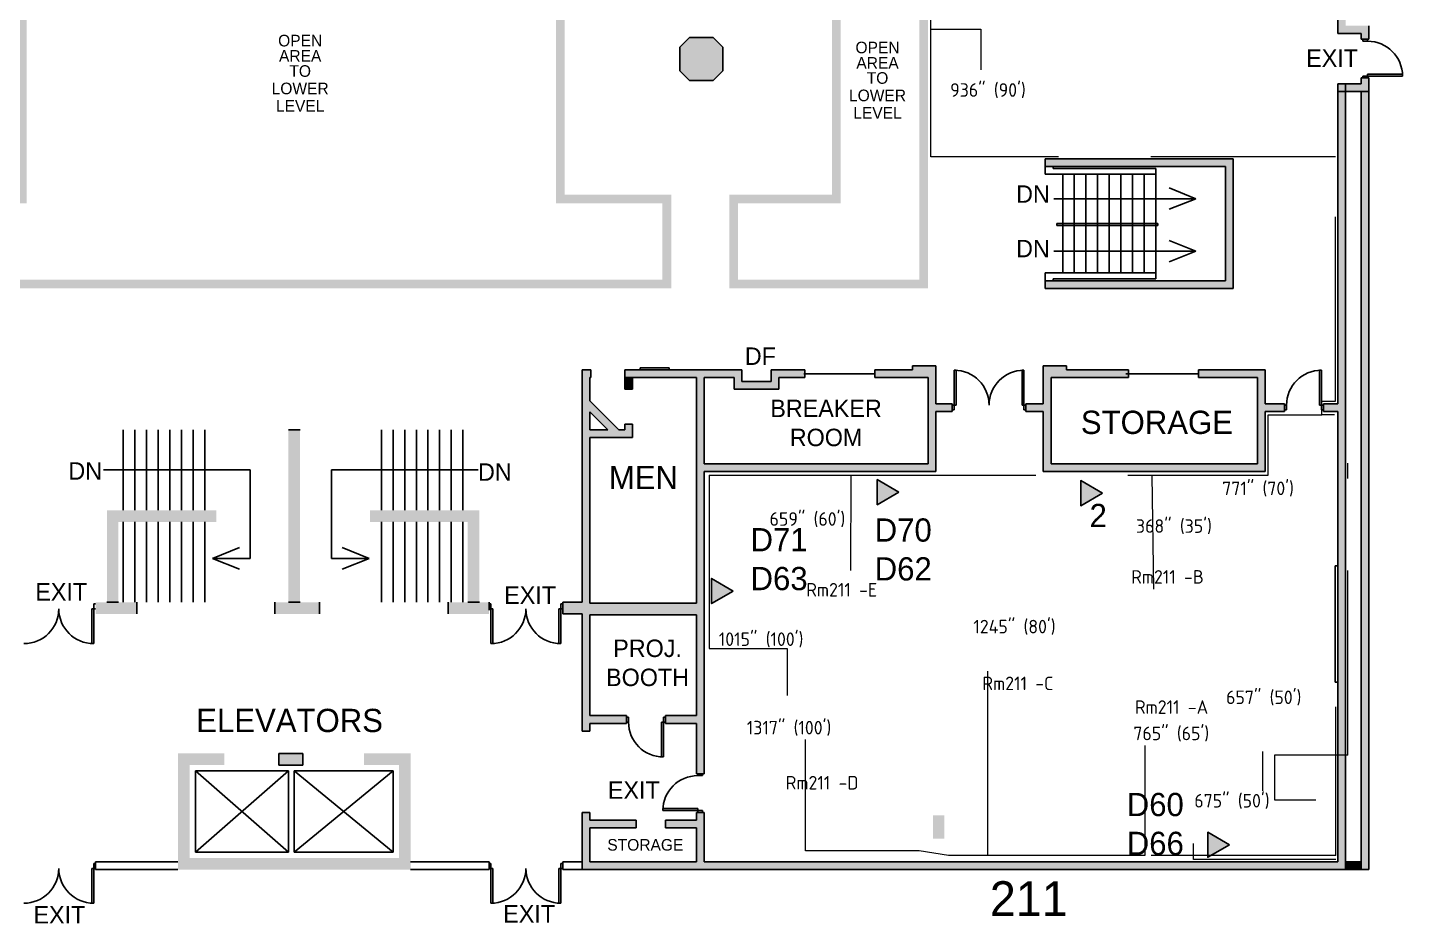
# Model space of a CAD drawing. Header units: inches. Extents: x 2884 to 5593, y 3202 to 5211.
# Drawn here: x 4174 to 5593, y 3205 to 4130 of the extents above; entities that cross this region are included whole.
import ezdxf
from ezdxf.enums import TextEntityAlignment as Align

# ---------------------------------------------------------------- set-up
doc = ezdxf.new("R2010")
doc.units = ezdxf.units.IN
doc.header["$LTSCALE"] = 100
doc.header["$MEASUREMENT"] = 0
doc.linetypes.add('DASHEDTINY', pattern=[2.8575, 1.905, -0.9525])
doc.layers.add('AP_Name', color=176, linetype='CONTINUOUS', lineweight=18, true_color=0x000080)
doc.layers.add('Wire_Run', color=200, linetype='DASHEDTINY', lineweight=13, true_color=0xaa00ff)
for name, color, linetype, lineweight in [('bldg_doors', 7, 'CONTINUOUS', 25), ('bldg_text', 94, 'CONTINUOUS', 25), ('bldg_wallint', 7, 'CONTINUOUS', 25), ('bldg_wallintsol', 7, 'CONTINUOUS', 25), ('data_jack', 120, 'CONTINUOUS', 25), ('LENGTH', 4, 'CONTINUOUS', 18)]:
    doc.layers.add(name, color=color, linetype=linetype, lineweight=lineweight)
doc.layers.add('bldg_stairs', color=9, linetype='CONTINUOUS')
doc.styles.add('bldgtx18', font='bldgtx18')
doc.styles.add('bldgtx24', font='bldgtx24')
doc.styles.add('bldgtx36', font='bldgtx36')
doc.styles.add('bldgtx48', font='bldgtx48')
doc.styles.add('iso3098', font='iso3098')

msp = doc.modelspace()

# ---------------------------------------------------------------- hatches: boundary and pattern name
at = {"layer": 'bldg_wallintsol'}
for points in [[(5526.4, 4468.3), (5511.4, 4468.3), (5511.4, 4459.8), (5526.4, 4459.8), (5526.4, 4123.6), (5550.4, 4123.6), (5550.4, 4117.6), (5558.4, 4117.6), (5558.4, 4131.6), (5534.4, 4131.6), (5534.4, 4892.3), (5112.4, 4892.3), (5112.4, 4884.3), (5222.4, 4884.3), (5230.4, 4884.3), (5526.4, 4884.3)], [(4881.6, 4119.4), (4857.3, 4119.4), (4847.3, 4109.4), (4847.3, 4085.1), (4857.3, 4075.1), (4881.6, 4075.1), (4891.6, 4085.1), (4891.6, 4109.4)], [(5534.4, 3260.3), (5534.4, 4063.6), (5526.4, 4063.6), (5526.4, 3741.3), (5511.4, 3741.3), (5511.4, 3733.3), (5526.4, 3733.3), (5526.4, 3268.3), (4872.4, 3268.3), (4872.4, 3319.3), (4864.4, 3319.3), (4864.4, 3311.3), (4832.4, 3311.3), (4832.4, 3303.3), (4864.4, 3303.3), (4864.4, 3268.3), (4754.4, 3268.3), (4754.4, 3303.3), (4802.4, 3303.3), (4802.4, 3311.3), (4754.4, 3311.3), (4754.4, 3319.3), (4746.4, 3319.3), (4746.4, 3260.3)], [(5550.4, 3260.3), (5558.4, 3260.3), (5558.4, 4063.6), (5550.4, 4063.6)], [(5410.4, 3868.3), (5232.4, 3868.3), (5224.4, 3868.3), (5224.4, 3860.3), (5418.4, 3860.3), (5418.4, 3994.3), (5224.4, 3994.3), (5224.4, 3986.3), (5232.4, 3986.3), (5410.4, 3986.3)], [(5222.4, 3780.3), (5222.4, 3741.3), (5204.4, 3741.3), (5204.4, 3733.3), (5222.4, 3733.3), (5222.4, 3671.3), (5451.4, 3671.3), (5451.4, 3733.3), (5471.4, 3733.3), (5471.4, 3741.3), (5451.4, 3741.3), (5451.4, 3776.3), (5382.4, 3776.3), (5382.4, 3768.3), (5443.4, 3768.3), (5443.4, 3679.3), (5230.4, 3679.3), (5230.4, 3768.3), (5310.4, 3768.3), (5310.4, 3776.3), (5246.4, 3776.3), (5246.4, 3780.3)], [(4790.4, 3756.3), (4798.4, 3756.3), (4798.4, 3768.3), (4790.4, 3768.3)], [(4443.4, 3536.3), (4455.4, 3536.3), (4455.4, 3714.3), (4443.4, 3714.3)], [(4256, 3631.3), (4256, 3536.3), (4268, 3536.3), (4268, 3619.3), (4369, 3619.3), (4369, 3631.3)], [(4527.4, 3631.3), (4527.4, 3619.3), (4628.4, 3619.3), (4628.4, 3536.3), (4640.4, 3536.3), (4640.4, 3619.3), (4640.4, 3631.3)], [(4287.1, 3536.3), (4268, 3536.3), (4256, 3536.3), (4244.4, 3536.3), (4244.4, 3524.3), (4287.1, 3524.3)], [(4475.6, 3524.3), (4475.6, 3536.3), (4455.4, 3536.3), (4443.4, 3536.3), (4429.4, 3536.3), (4429.4, 3524.3)], [(4608.2, 3524.3), (4650.4, 3524.3), (4650.4, 3536.3), (4640.4, 3536.3), (4628.4, 3536.3), (4608.2, 3536.3)], [(4458.1, 3380.3), (4433.5, 3380.3), (4433.5, 3368.3), (4458.1, 3368.3)], [(5550.4, 3268.3), (5534.4, 3268.3), (5534.4, 3260.3), (5550.4, 3260.3)]]:
    msp.add_hatch(color=256, dxfattribs=at).paths.add_polyline_path(points, flags=0)
at = {"layer": 'bldg_wallintsol', "linetype": 'CONTINUOUS'}
h = msp.add_hatch(color=256, dxfattribs=at)
h.paths.add_polyline_path([(4719.4, 3948.3), (4719.4, 4250.3), (4829.4, 4250.3), (4829.4, 4323.3), (4065.4, 4323.3), (4065.4, 4250.3), (4173.4, 4250.3), (4173.4, 3948.3), (4065.4, 3948.3), (4065.4, 3869.3), (4829.4, 3869.3), (4829.4, 3948.3)], flags=0)
h.paths.add_polyline_path([(4164.4, 4241.3), (4164.4, 3957.3), (4056.4, 3957.3), (4056.4, 3860.3), (4838.4, 3860.3), (4838.4, 3957.3), (4728.4, 3957.3), (4728.4, 4241.3), (4838.4, 4241.3), (4838.4, 4332.3), (4056.4, 4332.3), (4056.4, 4241.3)], flags=0)
h = msp.add_hatch(color=256, dxfattribs=at)
h.paths.add_polyline_path([(5094.4, 3869.3), (5094.4, 4323.3), (4907.4, 4323.3), (4907.4, 4250.3), (5013.4, 4250.3), (5013.4, 3948.3), (4907.4, 3948.3), (4907.4, 3869.3)], flags=0)
h.paths.add_polyline_path([(5004.4, 4241.3), (5004.4, 3957.3), (4898.4, 3957.3), (4898.4, 3860.3), (5103.4, 3860.3), (5103.4, 4332.3), (4898.4, 4332.3), (4898.4, 4241.3)], flags=0)
at = {"layer": 'bldg_wallintsol'}
h = msp.add_hatch(color=256, dxfattribs=at)
h.paths.add_polyline_path([(5558.4, 4077.6), (5550.4, 4077.6), (5550.4, 4071.6), (5534.4, 4071.6), (5534.4, 4063.6), (5558.4, 4063.6)], flags=0)
h.paths.add_polyline_path([(5534.4, 4071.6), (5526.4, 4071.6), (5526.4, 4063.6), (5534.4, 4063.6)], flags=0)
h = msp.add_hatch(color=256, dxfattribs=at)
h.paths.add_polyline_path([(5111.4, 3780.3), (5087.4, 3780.3), (5087.4, 3776.3), (5048.4, 3776.3), (5048.4, 3768.3), (5103.4, 3768.3), (5103.4, 3679.3), (4872.4, 3679.3), (4872.4, 3768.3), (4903.4, 3768.3), (4903.4, 3756.3), (4949.4, 3756.3), (4949.4, 3768.3), (4976.4, 3768.3), (4976.4, 3776.3), (4941.4, 3776.3), (4941.4, 3764.3), (4911.4, 3764.3), (4911.4, 3776.3), (4790.4, 3776.3), (4790.4, 3768.3), (4864.4, 3768.3), (4864.4, 3535.3), (4754.4, 3535.3), (4754.4, 3706.3), (4798.4, 3706.3), (4798.4, 3720.3), (4790.4, 3720.3), (4790.4, 3714.3), (4784.4, 3714.3), (4754.4, 3744.3), (4754.4, 3768.3), (4755.4, 3768.3), (4755.4, 3776.3), (4746.4, 3776.3), (4746.4, 3536.3), (4726.4, 3536.3), (4726.4, 3528.3), (4726.4, 3524.3), (4746.4, 3524.3), (4746.4, 3403.3), (4754.4, 3403.3), (4754.4, 3411.3), (4792.4, 3411.3), (4792.4, 3419.3), (4754.4, 3419.3), (4754.4, 3523.3), (4864.4, 3523.3), (4864.4, 3419.3), (4832.4, 3419.3), (4832.4, 3411.3), (4864.4, 3411.3), (4864.4, 3359.3), (4872.4, 3359.3), (4872.4, 3671.3), (5111.4, 3671.3), (5111.4, 3733.3), (5128.4, 3733.3), (5128.4, 3741.3), (5111.4, 3741.3)], flags=0)
h.paths.add_polyline_path([(4773.1, 3714.3), (4754.4, 3714.3), (4754.4, 3732.9)], flags=0)
at = {"layer": 'bldg_wallintsol', "linetype": 'CONTINUOUS'}
for points in [[(4329.4, 3260.3), (4449.4, 3260.3), (4569.4, 3260.3), (4569.4, 3380.3), (4521.4, 3380.3), (4521.4, 3368.3), (4557.4, 3368.3), (4557.4, 3272.3), (4341.4, 3272.3), (4341.4, 3368.3), (4377.4, 3368.3), (4377.4, 3380.3), (4329.4, 3380.3)], [(5120.4, 3316.3), (5108.4, 3316.3), (5108.4, 3292.3), (5120.4, 3292.3)]]:
    msp.add_hatch(color=256, dxfattribs=at).paths.add_polyline_path(points, flags=0)
at = {"layer": 'data_jack'}
for points in [[(5073.4, 3649.9), (5051, 3662.9), (5051, 3637)], [(5283.4, 3648.9), (5261, 3661.9), (5261, 3636)], [(4902.4, 3547.9), (4880, 3560.9), (4880, 3535)], [(5414.4, 3285.9), (5392, 3298.9), (5392, 3273)]]:
    msp.add_hatch(color=256, dxfattribs=at).paths.add_polyline_path(points, flags=0)

# ---------------------------------------------------------------- linework, layer by layer
at = {"layer": 'bldg_doors'}
for p, q in [((5552.1, 4115.6), (5552.1, 4117.6)), ((5552.1, 4117.6), (5557.1, 4117.6)), ((5557.1, 4115.6), (5552.1, 4115.6)), ((5557.1, 4117.6), (5557.1, 4115.6)), ((5552.1, 4079.6), (5552.1, 4077.6)), ((5557.1, 4079.6), (5552.1, 4079.6)), ((5552.1, 4077.6), (5557.1, 4077.6)), ((5557.1, 4079.6), (5557.1, 4081.6)), ((5557.1, 4081.6), (5593.1, 4081.6)), ((5557.1, 4077.6), (5557.1, 4079.6)), ((5593.1, 4079.6), (5557.1, 4079.6)), ((5593.1, 4081.6), (5593.1, 4079.6)), ((5132.4, 3775.9), (5130.4, 3775.9)), ((5130.4, 3775.9), (5130.4, 3739.9)), ((5132.4, 3739.9), (5132.4, 3775.9)), ((5200.4, 3739.9), (5200.4, 3775.9)), ((5200.4, 3775.9), (5202.4, 3775.9)), ((5202.4, 3775.9), (5202.4, 3739.9)), ((5507.4, 3739.9), (5507.4, 3775.9)), ((5507.4, 3775.9), (5509.4, 3775.9)), ((5509.4, 3775.9), (5509.4, 3739.9)), ((5128.4, 3734.9), (5128.4, 3739.9)), ((5128.4, 3739.9), (5130.4, 3739.9)), ((5130.4, 3734.9), (5128.4, 3734.9)), ((5130.4, 3739.9), (5130.4, 3734.9)), ((5130.4, 3739.9), (5132.4, 3739.9)), ((5202.4, 3739.9), (5200.4, 3739.9)), ((5204.4, 3739.9), (5202.4, 3739.9)), ((5202.4, 3739.9), (5202.4, 3734.9)), ((5202.4, 3734.9), (5204.4, 3734.9)), ((5204.4, 3734.9), (5204.4, 3739.9)), ((5473.4, 3739.9), (5471.4, 3739.9)), ((5471.4, 3739.9), (5471.4, 3734.9)), ((5471.4, 3734.9), (5473.4, 3734.9)), ((5473.4, 3734.9), (5473.4, 3739.9)), ((5509.4, 3739.9), (5507.4, 3739.9)), ((5511.4, 3739.9), (5509.4, 3739.9)), ((5509.4, 3739.9), (5509.4, 3734.9)), ((5509.4, 3734.9), (5511.4, 3734.9)), ((5511.4, 3734.9), (5511.4, 3739.9)), ((4242.4, 3534.6), (4244.4, 3534.6)), ((4242.4, 3529.6), (4242.4, 3534.6)), ((4287.1, 3534.6), (4287.1, 3529.6)), ((4429.4, 3534.6), (4429.4, 3529.6)), ((4475.6, 3534.6), (4475.6, 3529.6)), ((4608.2, 3534.6), (4608.2, 3529.6)), ((4652.4, 3534.6), (4650.4, 3534.6)), ((4650.4, 3534.6), (4650.4, 3529.6)), ((4652.4, 3529.6), (4652.4, 3534.6)), ((4724.4, 3534.6), (4726.4, 3534.6)), ((4724.4, 3529.6), (4724.4, 3534.6)), ((4726.4, 3534.6), (4726.4, 3529.6)), ((4242.4, 3529.6), (4240.4, 3529.6)), ((4240.4, 3529.6), (4240.4, 3493.6)), ((4244.4, 3529.6), (4242.4, 3529.6)), ((4242.4, 3493.6), (4242.4, 3529.6)), ((4650.4, 3529.6), (4652.4, 3529.6)), ((4652.4, 3529.6), (4654.4, 3529.6)), ((4652.4, 3493.6), (4652.4, 3529.6)), ((4654.4, 3529.6), (4654.4, 3493.6)), ((4724.4, 3529.6), (4722.4, 3529.6)), ((4722.4, 3529.6), (4722.4, 3493.6)), ((4726.4, 3529.6), (4724.4, 3529.6)), ((4724.4, 3493.6), (4724.4, 3529.6)), ((4240.4, 3493.6), (4242.4, 3493.6)), ((4654.4, 3493.6), (4652.4, 3493.6)), ((4722.4, 3493.6), (4724.4, 3493.6)), ((4792.4, 3417.6), (4794.4, 3417.6)), ((4792.4, 3412.6), (4792.4, 3417.6)), ((4794.4, 3412.6), (4792.4, 3412.6)), ((4794.4, 3412.6), (4794.4, 3417.6)), ((4830.4, 3412.6), (4828.4, 3412.6)), ((4828.4, 3412.6), (4828.4, 3376.6)), ((4830.4, 3417.6), (4832.4, 3417.6)), ((4830.4, 3412.6), (4830.4, 3417.6)), ((4832.4, 3412.6), (4830.4, 3412.6)), ((4830.4, 3376.6), (4830.4, 3412.6)), ((4832.4, 3417.6), (4832.4, 3412.6)), ((4828.4, 3376.6), (4830.4, 3376.6)), ((4865.8, 3357.3), (4865.8, 3359.3)), ((4865.8, 3359.3), (4870.8, 3359.3)), ((4865.8, 3357.3), (4870.8, 3357.3)), ((4870.8, 3359.3), (4870.8, 3357.3)), ((4865.8, 3323.3), (4829.8, 3323.3)), ((4829.8, 3323.3), (4829.8, 3321.3)), ((4829.8, 3321.3), (4865.8, 3321.3)), ((4865.8, 3321.3), (4865.8, 3323.3)), ((4865.8, 3319.3), (4865.8, 3321.3)), ((4865.8, 3321.3), (4870.8, 3321.3)), ((4870.8, 3321.3), (4870.8, 3319.3)), ((4870.8, 3319.3), (4865.8, 3319.3)), ((4242.4, 3266.6), (4244.4, 3266.6)), ((4242.4, 3261.6), (4242.4, 3266.6)), ((4244.4, 3266.6), (4244.4, 3261.6)), ((4652.4, 3266.6), (4650.4, 3266.6)), ((4650.4, 3266.6), (4650.4, 3261.6)), ((4652.4, 3261.6), (4652.4, 3266.6)), ((4724.4, 3266.6), (4726.4, 3266.6)), ((4724.4, 3261.6), (4724.4, 3266.6)), ((4726.4, 3266.6), (4726.4, 3261.6)), ((4242.4, 3261.6), (4240.4, 3261.6)), ((4240.4, 3261.6), (4240.4, 3225.6)), ((4244.4, 3261.6), (4242.4, 3261.6)), ((4242.4, 3225.6), (4242.4, 3261.6)), ((4650.4, 3261.6), (4652.4, 3261.6)), ((4652.4, 3261.6), (4654.4, 3261.6)), ((4652.4, 3225.6), (4652.4, 3261.6)), ((4654.4, 3261.6), (4654.4, 3225.6)), ((4724.4, 3261.6), (4722.4, 3261.6)), ((4722.4, 3261.6), (4722.4, 3225.6)), ((4726.4, 3261.6), (4724.4, 3261.6)), ((4724.4, 3225.6), (4724.4, 3261.6)), ((4240.4, 3225.6), (4242.4, 3225.6)), ((4654.4, 3225.6), (4652.4, 3225.6)), ((4722.4, 3225.6), (4724.4, 3225.6))]:
    msp.add_line(p, q, dxfattribs=at)
for centre, start, end in [((5557.1, 4079.6), 0, 90), ((5130.4, 3739.9), 0, 90), ((5202.4, 3739.9), 90, 180), ((5509.4, 3739.9), 90, 180), ((4170.4, 3529.6), 270, 0), ((4242.4, 3529.6), 180, -90), ((4652.4, 3529.6), 270, 0), ((4724.4, 3529.6), 180, -90), ((4830.4, 3412.6), 180, -90), ((4865.8, 3321.3), 90, 180), ((4170.4, 3261.6), 270, 0), ((4242.4, 3261.6), 180, -90), ((4652.4, 3261.6), 270, 0), ((4724.4, 3261.6), 180, -90)]:
    msp.add_arc(centre, 36, start, end, dxfattribs=at)
at = {"layer": 'bldg_stairs'}
for p, q in [((5242.4, 3978.3), (5242.4, 3925.3)), ((5254.4, 3978.3), (5254.4, 3925.3)), ((5266.4, 3978.3), (5266.4, 3925.3)), ((5278.4, 3978.3), (5278.4, 3925.3)), ((5290.4, 3978.3), (5290.4, 3925.3)), ((5302.4, 3978.3), (5302.4, 3925.3)), ((5314.4, 3978.3), (5314.4, 3925.3)), ((5326.4, 3978.3), (5326.4, 3925.3)), ((5338.4, 3978.3), (5338.4, 3925.3)), ((5379.9, 3953), (5352.2, 3964.1)), ((5341.1, 3953), (5233.1, 3953)), ((5341.1, 3953), (5379.9, 3953)), ((5379.9, 3953), (5352.2, 3942)), ((5242.4, 3925.3), (5242.4, 3876.3)), ((5254.4, 3925.3), (5254.4, 3876.3)), ((5266.4, 3925.3), (5266.4, 3876.3)), ((5278.4, 3925.3), (5278.4, 3876.3)), ((5290.4, 3925.3), (5290.4, 3876.3)), ((5302.4, 3925.3), (5302.4, 3876.3)), ((5314.4, 3925.3), (5314.4, 3876.3)), ((5326.4, 3925.3), (5326.4, 3876.3)), ((5338.4, 3925.3), (5338.4, 3876.3)), ((5379.9, 3898.8), (5352.2, 3909.8)), ((5341.1, 3898.8), (5233.1, 3898.8)), ((5341.1, 3898.8), (5379.9, 3898.8)), ((5379.9, 3898.8), (5352.2, 3887.7)), ((4806.4, 3776.3), (4806.4, 3778.3)), ((4836.4, 3778.3), (4806.4, 3778.3)), ((4836.4, 3776.3), (4836.4, 3778.3)), ((4273, 3631.3), (4273, 3714.3)), ((4285, 3631.3), (4285, 3714.3)), ((4297, 3631.3), (4297, 3714.3)), ((4309, 3631.3), (4309, 3714.3)), ((4321, 3631.3), (4321, 3714.3)), ((4333, 3631.3), (4333, 3714.3)), ((4345, 3631.3), (4345, 3714.3)), ((4357, 3631.3), (4357, 3714.3)), ((4539.4, 3631.3), (4539.4, 3714.3)), ((4551.4, 3631.3), (4551.4, 3714.3)), ((4563.4, 3631.3), (4563.4, 3714.3)), ((4575.4, 3631.3), (4575.4, 3714.3)), ((4587.4, 3631.3), (4587.4, 3714.3)), ((4599.4, 3631.3), (4599.4, 3714.3)), ((4611.4, 3631.3), (4611.4, 3714.3)), ((4623.4, 3631.3), (4623.4, 3714.3)), ((4252.4, 3673), (4403.9, 3673)), ((4403.9, 3673), (4403.9, 3581.6)), ((4487.9, 3673), (4487.9, 3581.6)), ((4639.3, 3673), (4487.9, 3673)), ((4273, 3536.3), (4273, 3619.3)), ((4285, 3536.3), (4285, 3619.3)), ((4297, 3536.3), (4297, 3619.3)), ((4309, 3536.3), (4309, 3619.3)), ((4321, 3536.3), (4321, 3619.3)), ((4333, 3536.3), (4333, 3619.3)), ((4345, 3536.3), (4345, 3619.3)), ((4357, 3536.3), (4357, 3619.3)), ((4539.4, 3536.3), (4539.4, 3619.3)), ((4551.4, 3536.3), (4551.4, 3619.3)), ((4563.4, 3536.3), (4563.4, 3619.3)), ((4575.4, 3536.3), (4575.4, 3619.3)), ((4587.4, 3536.3), (4587.4, 3619.3)), ((4599.4, 3536.3), (4599.4, 3619.3)), ((4611.4, 3536.3), (4611.4, 3619.3)), ((4623.4, 3536.3), (4623.4, 3619.3)), ((4365.1, 3581.6), (4392.8, 3592.7)), ((4526.7, 3581.6), (4498.9, 3592.7)), ((4403.9, 3581.6), (4365.1, 3581.6)), ((4365.1, 3581.6), (4392.8, 3570.5)), ((4487.9, 3581.6), (4526.7, 3581.6)), ((4526.7, 3581.6), (4498.9, 3570.5)), ((5523.4, 3453.9), (5523.4, 3573.9)), ((5523.4, 3573.9), (5526.4, 3573.9)), ((5526.4, 3453.9), (5523.4, 3453.9)), ((4347.4, 3278.3), (4347.4, 3362.3)), ((4347.4, 3362.3), (4443.4, 3362.3)), ((4347.4, 3362.3), (4443.4, 3278.3)), ((4443.4, 3362.3), (4347.4, 3278.3)), ((4443.4, 3362.3), (4443.4, 3278.3)), ((4449.4, 3278.3), (4449.4, 3362.3)), ((4449.4, 3362.3), (4551.4, 3362.3)), ((4449.4, 3362.3), (4551.4, 3278.3)), ((4551.4, 3362.3), (4449.4, 3278.3)), ((4551.4, 3362.3), (4551.4, 3278.3)), ((4443.4, 3278.3), (4347.4, 3278.3)), ((4551.4, 3278.3), (4449.4, 3278.3))]:
    msp.add_line(p, q, dxfattribs=at)
at = {"layer": 'bldg_wallint', "linetype": 'CONTINUOUS'}
for p, q in [((5526.4, 4123.6), (5526.4, 4459.8)), ((5526.4, 4123.6), (5534.4, 4123.6)), ((5526.4, 4071.6), (5534.4, 4071.6)), ((5526.4, 3741.3), (5526.4, 4071.6)), ((5534.4, 4071.6), (5534.4, 3260.3)), ((5418.4, 3994.3), (5224.4, 3994.3)), ((5224.4, 3994.3), (5224.4, 3978.3)), ((5418.4, 3994.3), (5418.4, 3860.3)), ((5338.4, 3978.3), (5224.4, 3978.3)), ((5410.4, 3986.3), (5232.4, 3986.3)), ((5232.4, 3986.3), (5232.4, 3984.3)), ((5338.4, 3984.3), (5232.4, 3984.3)), ((5410.4, 3986.3), (5410.4, 3868.3)), ((5340.4, 3927.3), (5236.4, 3927.3)), ((5340.4, 3925.3), (5236.4, 3925.3)), ((5224.4, 3876.3), (5224.4, 3860.3)), ((5338.4, 3876.3), (5224.4, 3876.3)), ((5418.4, 3860.3), (5224.4, 3860.3)), ((4755.4, 3776.3), (4746.4, 3776.3)), ((4746.4, 3536.3), (4746.4, 3776.3)), ((4755.4, 3776.3), (4755.4, 3768.3)), ((4790.4, 3776.3), (4790.4, 3768.3)), ((4911.4, 3776.3), (4790.4, 3776.3)), ((4911.4, 3764.3), (4911.4, 3776.3)), ((4941.4, 3776.3), (4941.4, 3764.3)), ((4976.4, 3776.3), (4941.4, 3776.3)), ((4976.4, 3776.3), (4976.4, 3768.3)), ((5048.4, 3776.3), (5048.4, 3768.3)), ((5087.4, 3776.3), (5048.4, 3776.3)), ((5087.4, 3780.3), (5087.4, 3776.3)), ((5111.4, 3780.3), (5087.4, 3780.3)), ((5111.4, 3741.3), (5111.4, 3780.3)), ((5222.4, 3780.3), (5222.4, 3741.3)), ((5246.4, 3780.3), (5222.4, 3780.3)), ((5246.4, 3776.3), (5246.4, 3780.3)), ((5310.4, 3776.3), (5246.4, 3776.3)), ((5310.4, 3776.3), (5310.4, 3768.3)), ((5451.4, 3776.3), (5382.4, 3776.3)), ((5382.4, 3776.3), (5382.4, 3768.3)), ((5451.4, 3741.3), (5451.4, 3776.3)), ((4755.4, 3768.3), (4754.4, 3768.3)), ((4754.4, 3744.3), (4754.4, 3768.3)), ((4790.4, 3768.3), (4864.4, 3768.3)), ((4864.4, 3768.3), (4864.4, 3535.3)), ((4872.4, 3768.3), (4903.4, 3768.3)), ((4872.4, 3679.3), (4872.4, 3768.3)), ((4903.4, 3756.3), (4903.4, 3768.3)), ((4941.4, 3764.3), (4911.4, 3764.3)), ((4976.4, 3768.3), (4949.4, 3768.3)), ((4949.4, 3768.3), (4949.4, 3756.3)), ((5048.4, 3768.3), (5103.4, 3768.3)), ((5103.4, 3768.3), (5103.4, 3679.3)), ((5310.4, 3768.3), (5230.4, 3768.3)), ((5230.4, 3768.3), (5230.4, 3679.3)), ((5382.4, 3768.3), (5443.4, 3768.3)), ((5443.4, 3679.3), (5443.4, 3768.3)), ((4949.4, 3756.3), (4903.4, 3756.3)), ((4754.4, 3714.3), (4754.4, 3732.9)), ((5128.4, 3741.3), (5111.4, 3741.3)), ((5128.4, 3733.3), (5111.4, 3733.3)), ((5111.4, 3733.3), (5111.4, 3671.3)), ((5204.4, 3741.3), (5204.4, 3733.3)), ((5222.4, 3741.3), (5204.4, 3741.3)), ((5204.4, 3733.3), (5222.4, 3733.3)), ((5222.4, 3733.3), (5222.4, 3671.3)), ((5471.4, 3741.3), (5451.4, 3741.3)), ((5451.4, 3733.3), (5451.4, 3671.3)), ((5471.4, 3733.3), (5451.4, 3733.3)), ((5471.4, 3741.3), (5471.4, 3733.3)), ((5471.4, 3741.3), (5471.4, 3733.3)), ((5526.4, 3741.3), (5511.4, 3741.3)), ((5511.4, 3741.3), (5511.4, 3733.3)), ((5511.4, 3733.3), (5526.4, 3733.3)), ((5526.4, 3733.3), (5526.4, 3268.3)), ((4754.4, 3535.3), (4754.4, 3706.3)), ((5103.4, 3679.3), (4872.4, 3679.3)), ((5443.4, 3679.3), (5230.4, 3679.3)), ((4872.4, 3671.3), (4872.4, 3359.3)), ((5111.4, 3671.3), (4872.4, 3671.3)), ((5451.4, 3671.3), (5222.4, 3671.3)), ((4746.4, 3536.3), (4726.4, 3536.3)), ((4726.4, 3536.3), (4726.4, 3524.3)), ((4754.4, 3535.3), (4864.4, 3535.3)), ((4726.4, 3524.3), (4746.4, 3524.3)), ((4746.4, 3524.3), (4746.4, 3403.3)), ((4754.4, 3419.3), (4754.4, 3523.3)), ((4754.4, 3523.3), (4864.4, 3523.3)), ((4864.4, 3523.3), (4864.4, 3419.3)), ((4754.4, 3419.3), (4792.4, 3419.3)), ((4754.4, 3411.3), (4754.4, 3403.3)), ((4754.4, 3411.3), (4792.4, 3411.3)), ((4792.4, 3411.3), (4792.4, 3419.3)), ((4792.4, 3411.3), (4792.4, 3419.3)), ((4832.4, 3419.3), (4864.4, 3419.3)), ((4832.4, 3419.3), (4832.4, 3411.3)), ((4832.4, 3411.3), (4832.4, 3419.3)), ((4832.4, 3411.3), (4864.4, 3411.3)), ((4864.4, 3411.3), (4864.4, 3359.3)), ((4746.4, 3403.3), (4754.4, 3403.3)), ((4864.4, 3359.3), (4872.4, 3359.3)), ((4746.4, 3319.3), (4746.4, 3260.3)), ((4746.4, 3319.3), (4754.4, 3319.3)), ((4754.4, 3311.3), (4754.4, 3319.3)), ((4754.4, 3311.3), (4802.4, 3311.3)), ((4802.4, 3303.3), (4802.4, 3311.3)), ((4832.4, 3311.3), (4832.4, 3303.3)), ((4832.4, 3311.3), (4864.4, 3311.3)), ((4864.4, 3319.3), (4872.4, 3319.3)), ((4864.4, 3311.3), (4864.4, 3319.3)), ((4872.4, 3319.3), (4872.4, 3268.3)), ((4754.4, 3303.3), (4802.4, 3303.3)), ((4754.4, 3303.3), (4754.4, 3268.3)), ((4832.4, 3303.3), (4864.4, 3303.3)), ((4864.4, 3303.3), (4864.4, 3268.3)), ((4864.4, 3268.3), (4754.4, 3268.3)), ((5526.4, 3268.3), (4872.4, 3268.3))]:
    msp.add_line(p, q, dxfattribs=at)
at = {"layer": 'bldg_wallint'}
for p, q in [((5558.4, 4117.6), (5558.4, 4131.6)), ((4857.3, 4119.4), (4847.3, 4109.4)), ((4881.6, 4119.4), (4857.3, 4119.4)), ((4891.6, 4109.4), (4881.6, 4119.4)), ((5550.4, 4123.6), (5526.4, 4123.6)), ((5550.4, 4117.6), (5550.4, 4123.6)), ((5558.4, 4117.6), (5550.4, 4117.6)), ((4847.3, 4109.4), (4847.3, 4085.1)), ((4891.6, 4085.1), (4891.6, 4109.4)), ((4847.3, 4085.1), (4857.3, 4075.1)), ((4857.3, 4075.1), (4881.6, 4075.1)), ((4881.6, 4075.1), (4891.6, 4085.1)), ((5550.4, 4077.6), (5558.4, 4077.6)), ((5550.4, 4077.6), (5550.4, 4071.6)), ((5558.4, 4077.6), (5558.4, 4063.6)), ((5550.4, 4071.6), (5526.4, 4071.6)), ((5558.4, 4063.6), (5526.4, 4063.6)), ((5550.4, 4063.6), (5550.4, 3260.3)), ((5558.4, 4063.6), (5558.4, 3260.3)), ((5232.4, 3986.3), (5224.4, 3986.3)), ((5338.4, 3984.3), (5338.4, 3978.3)), ((5236.4, 3927.3), (5236.4, 3925.3)), ((5340.4, 3927.3), (5340.4, 3925.3)), ((5338.4, 3876.3), (5338.4, 3870.3)), ((5232.4, 3868.3), (5224.4, 3868.3)), ((5232.4, 3870.3), (5338.4, 3870.3)), ((5232.4, 3870.3), (5232.4, 3868.3)), ((5232.4, 3868.3), (5410.4, 3868.3)), ((4790.4, 3768.3), (4790.4, 3756.3)), ((4798.4, 3756.3), (4798.4, 3768.3)), ((5048.4, 3772.3), (4975.3, 3772.3)), ((5382.4, 3772.3), (5307.6, 3772.3)), ((4790.4, 3756.3), (4798.4, 3756.3)), ((4784.4, 3714.3), (4754.4, 3744.3)), ((4773.1, 3714.3), (4754.4, 3732.9)), ((5128.4, 3741.3), (5128.4, 3733.3)), ((5204.4, 3733.3), (5204.4, 3741.3)), ((5511.4, 3733.3), (5511.4, 3741.3)), ((4790.4, 3720.3), (4798.4, 3720.3)), ((4790.4, 3720.3), (4790.4, 3714.3)), ((4798.4, 3720.3), (4798.4, 3706.3)), ((4455.4, 3714.3), (4443.4, 3714.3)), ((4773.1, 3714.3), (4754.4, 3714.3)), ((4798.4, 3706.3), (4754.4, 3706.3)), ((4790.4, 3714.3), (4784.4, 3714.3)), ((4256, 3536.3), (4268, 3536.3)), ((4287.1, 3528.3), (4287.1, 3536.3)), ((4287.1, 3528.3), (4287.1, 3536.3)), ((4287.1, 3524.3), (4287.1, 3536.3)), ((4429.4, 3528.3), (4429.4, 3536.3)), ((4429.4, 3528.3), (4429.4, 3536.3)), ((4429.4, 3524.3), (4429.4, 3536.3)), ((4455.4, 3536.3), (4443.4, 3536.3)), ((4475.6, 3528.3), (4475.6, 3536.3)), ((4475.6, 3528.3), (4475.6, 3536.3)), ((4475.6, 3524.3), (4475.6, 3536.3)), ((4608.2, 3528.3), (4608.2, 3536.3)), ((4608.2, 3528.3), (4608.2, 3536.3)), ((4608.2, 3524.3), (4608.2, 3536.3)), ((4640.4, 3536.3), (4628.4, 3536.3)), ((4650.4, 3536.3), (4650.4, 3528.3)), ((4650.4, 3528.3), (4650.4, 3536.3)), ((4726.4, 3528.3), (4726.4, 3536.3)), ((4726.4, 3528.3), (4726.4, 3536.3)), ((4832.4, 3411.3), (4832.4, 3419.3)), ((4832.4, 3411.3), (4832.4, 3419.3)), ((4433.5, 3368.3), (4433.5, 3380.3)), ((4458.1, 3380.3), (4433.5, 3380.3)), ((4458.1, 3368.3), (4458.1, 3380.3)), ((4433.5, 3368.3), (4458.1, 3368.3)), ((4864.4, 3319.3), (4872.4, 3319.3)), ((4864.4, 3319.3), (4872.4, 3319.3)), ((4244.4, 3260.3), (4244.4, 3268.3)), ((4244.4, 3260.3), (4244.4, 3268.3)), ((4244.4, 3268.3), (4329.4, 3268.3)), ((4650.4, 3268.3), (4569.4, 3268.3)), ((4650.4, 3268.3), (4650.4, 3260.3)), ((4650.4, 3260.3), (4650.4, 3268.3)), ((4726.4, 3260.3), (4726.4, 3268.3)), ((4726.4, 3260.3), (4726.4, 3268.3)), ((4726.4, 3268.3), (4746.4, 3268.3)), ((5534.4, 3268.3), (5550.4, 3268.3)), ((4329.4, 3260.3), (4244.4, 3260.3)), ((4569.4, 3260.3), (4650.4, 3260.3)), ((4746.4, 3260.3), (4726.4, 3260.3))]:
    msp.add_line(p, q, dxfattribs=at)
at = {"layer": 'bldg_wallint', "color": 94, "linetype": 'CONTINUOUS', "true_color": 0x00aa00}
msp.add_line((5558.4, 3260.3), (4746.4, 3260.3), dxfattribs=at)
at = {"layer": 'data_jack'}
for points in [[(5073.4, 3649.9), (5051, 3662.9), (5051, 3637)], [(5283.4, 3648.9), (5261, 3661.9), (5261, 3636)], [(4902.4, 3547.9), (4880, 3560.9), (4880, 3535)], [(5414.4, 3285.9), (5392, 3298.9), (5392, 3273)]]:
    msp.add_lwpolyline(points, close=True, dxfattribs=at)
at = {"layer": 'Wire_Run'}
for p, q in [((5106.4, 4127.9), (5106.4, 4162)), ((5454.4, 3667.4), (5454.4, 3729.7)), ((5454.4, 3729.7), (5509.7, 3729.7)), ((5536.5, 3378.5), (5536.5, 3680.1)), ((5023.7, 3569.2), (5024, 3667.4)), ((5024, 3667.4), (5334.8, 3667.4)), ((5334.8, 3667.4), (5454.4, 3667.4)), ((5165, 3274.8), (5165, 3500.5)), ((4976.9, 3279.8), (4976.9, 3394.8)), ((5023.7, 3279.8), (4976.9, 3279.8)), ((5094.2, 3279.8), (5023.7, 3279.8)), ((5124.7, 3274.8), (5094.2, 3279.8)), ((5165, 3274.8), (5124.7, 3274.8)), ((5327.3, 3274.8), (5165, 3274.8)), ((5524.2, 3274.8), (5327.3, 3274.8))]:
    msp.add_line(p, q, dxfattribs=at)
at = {"layer": 'Wire_Run', "color": 6}
for p, q in [((5106.4, 4127.9), (5158, 4127.9)), ((5106.4, 3996.2), (5106.4, 4127.9)), ((5158, 4127.9), (5158, 4086)), ((5523.8, 3996.2), (5106.4, 3996.2)), ((5523.8, 3743.9), (5523.8, 3996.2)), ((5509.7, 3729.7), (5509.7, 3743.9)), ((5509.7, 3743.9), (5523.8, 3743.9)), ((5522.9, 3729.7), (5509.7, 3729.7))]:
    msp.add_line(p, q, dxfattribs=at)
at = {"layer": 'Wire_Run', "color": 3, "linetype": 'DASHEDTINY', "lineweight": 13}
for q in [(5024, 3667.4), (4877.5, 3488.5)]:
    msp.add_line((4877.5, 3667.4), q, dxfattribs=at)
at = {"layer": 'Wire_Run', "linetype": 'DASHEDTINY', "lineweight": 13}
for p, q in [((5336.6, 3549.8), (5334.8, 3667.4)), ((5327.4, 3274.8), (5327.4, 3388.3))]:
    msp.add_line(p, q, dxfattribs=at)
at = {"layer": 'Wire_Run', "color": 94, "true_color": 0x00aa00}
for p, q in [((4877.5, 3488.5), (4958, 3488.5)), ((4958, 3488.5), (4958, 3440.2)), ((5524.2, 3274.8), (5524.2, 3428.2)), ((5536.5, 3378.5), (5461, 3378.5)), ((5461, 3378.5), (5461, 3332.5))]:
    msp.add_line(p, q, dxfattribs=at)
at = {"layer": 'Wire_Run', "color": 3}
for p, q in [((5448.7, 3382.2), (5448.7, 3341.5)), ((5461, 3332.5), (5503.7, 3332.5))]:
    msp.add_line(p, q, dxfattribs=at)
at = {"layer": 'Wire_Run', "color": 40, "true_color": 0xffaa00}
for p, q in [((5377.5, 3270.9), (5377.5, 3287.4)), ((5524.3, 3270.9), (5377.5, 3270.9))]:
    msp.add_line(p, q, dxfattribs=at)

# ---------------------------------------------------------------- texts
at = {"layer": 'AP_Name', "style": 'iso3098'}
for s, p in [('Rm211 -B', (5313, 3555.5)), ('Rm211 -E', (4977.7, 3542.2)), ('Rm211 -C', (5159.5, 3445.6)), ('Rm211 -A', (5316.9, 3421.1)), ('Rm211 -D', (4956.5, 3343))]:
    msp.add_text(s, height=14, dxfattribs=at).set_placement(p)
at = {"layer": 'bldg_text'}
for s, height, style, p in [('OPEN', 12, 'bldgtx18', (4455.5, 4116.2)), ('OPEN', 12, 'bldgtx18', (5051.3, 4109.1)), ('AREA', 12, 'bldgtx18', (4455.5, 4100.4)), ('EXIT', 18, 'bldgtx18', (5520.4, 4098.1)), ('TO', 12, 'bldgtx18', (4455.5, 4084.8)), ('AREA', 12, 'bldgtx18', (5051.3, 4093.2)), ('LOWER', 12, 'bldgtx18', (4455.5, 4066.8)), ('TO', 12, 'bldgtx18', (5051.3, 4077.6)), ('LOWER', 12, 'bldgtx18', (5051.3, 4059.6)), ('LEVEL', 12, 'bldgtx18', (4455.5, 4048.8)), ('LEVEL', 12, 'bldgtx18', (5051.3, 4041.6)), ('DN', 18, 'bldgtx18', (5211.7, 3957.8)), ('DN', 18, 'bldgtx18', (5211.7, 3901.5)), ('DF', 18, 'bldgtx18', (4930.4, 3790.4)), ('BREAKER', 18, 'bldgtx18', (4998.2, 3736.5)), ('STORAGE', 24, 'bldgtx24', (5339.6, 3722.1)), ('ROOM', 18, 'bldgtx18', (4998.2, 3706.5)), ('DN', 18, 'bldgtx18', (4233.7, 3671.9)), ('DN', 18, 'bldgtx18', (4656.4, 3670.8)), ('MEN', 24, 'bldgtx24', (4809.7, 3665.1)), ('EXIT', 18, 'bldgtx18', (4208.9, 3547.1)), ('EXIT', 18, 'bldgtx18', (4692.8, 3543.7)), ('PROJ.', 18, 'bldgtx18', (4814, 3488.8)), ('BOOTH', 18, 'bldgtx18', (4814, 3458.8)), ('ELEVATORS', 24, 'bldgtx24', (4444.6, 3414.3)), ('EXIT', 18, 'bldgtx18', (4799.8, 3342.4)), ('STORAGE', 12, 'bldgtx18', (4811.7, 3285.9)), ('211', 36, 'bldgtx36', (5207.4, 3230.3)), ('EXIT', 18, 'bldgtx18', (4207, 3213.7)), ('EXIT', 18, 'bldgtx18', (4691.8, 3214.7))]:
    msp.add_text(s, height=height, dxfattribs=dict(at, style=style)).set_placement(p, align=Align.MIDDLE_CENTER)
at = {"layer": 'data_jack', "style": 'bldgtx48'}
for s, p in [('2', (5270.1, 3613.9)), ('D70', (5048.4, 3598.9)), ('D71', (4920.3, 3588.9)), ('D62', (5048.4, 3558.8)), ('D63', (4920.3, 3548.8)), ('D66', (5308.5, 3275.4))]:
    msp.add_text(s, height=24, dxfattribs=at).set_placement(p)
at = {"layer": 'data_jack', "color": 94, "true_color": 0x00aa00, "style": 'bldgtx48'}
msp.add_text('D60', height=24, dxfattribs=at).set_placement((5308.5, 3315.5))
at = {"layer": 'LENGTH', "style": 'iso3098'}
for s, p in [('936" (90\')', (5126.3, 4058.2)), ('771" (70\')', (5407, 3646.9)), ('659" (60\')', (4939.9, 3615.3)), ('368" (35\')', (5318, 3608)), ('1245" (80\')', (5150.2, 3504.2)), ('1015" (100\')', (4887.5, 3491.2)), ('657" (50\')', (5411, 3431.2)), ('1317" (100\')', (4916.4, 3399.9)), ('765" (65\')', (5315.3, 3393.9)), ('675" (50\')', (5378.2, 3324.4))]:
    msp.add_text(s, height=14, dxfattribs=at).set_placement(p)

doc.saveas('drawing.dxf')
